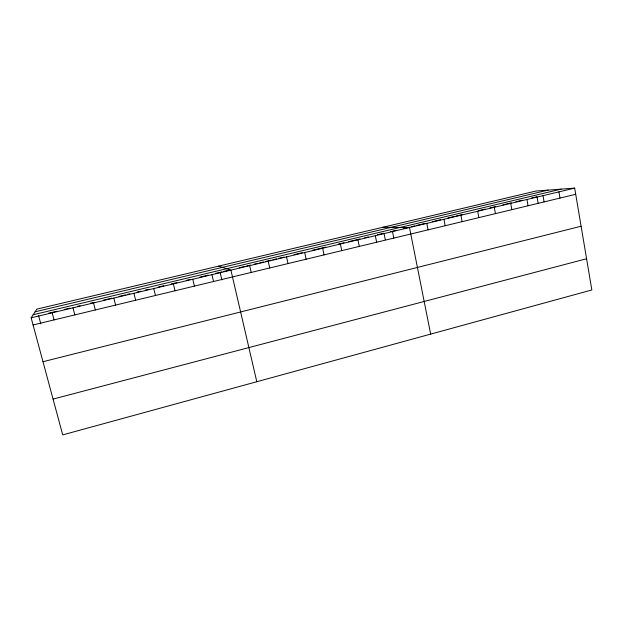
<?xml version="1.0" encoding="UTF-8"?>
<svg xmlns="http://www.w3.org/2000/svg" width="623" height="623" viewBox="0 0 623 623"><rect width="100%" height="100%" fill="white"/><g stroke="black" fill="none" stroke-linecap="round" stroke-linejoin="round"><path stroke-width="0.93" d="M31.15 317.816L36.858 309.125L536.006 191.027L574.671 188.107L591.85 289.96L62.721 434.893L31.15 317.816L574.671 188.107M53.064 399.094L586.586 258.747M42.987 361.722L581.103 226.227M33.074 324.957L575.714 194.298M35.098 311.804L548.061 190.116M33.159 314.755L561.191 189.127M48.563 313.229L56.716 311.282M64.208 309.499L69.854 308.151M77.369 306.36L80.165 305.691M90.405 303.245L94.135 302.357M103.356 300.161L111.649 298.183M118.962 296.439L125.34 294.913M127.162 294.477L129.903 293.83M137.138 292.101L140.743 291.237M145.26 290.162L148.866 289.306M158.226 287.071L163.865 285.723M171.348 283.94L176.924 282.608M186.215 280.397L189.898 279.517M200.03 277.103L208.253 275.14M215.542 273.396L219.187 272.531M221.905 271.885L220.098 272.313L221.858 279.836M223.712 271.449L229.124 270.164M239.123 267.773L244.777 266.426M246.661 265.974L250.43 265.079M254.207 264.175L257.938 263.288M259.799 262.844L263.537 261.956M265.398 261.504L270.997 260.173M272.843 259.729L276.542 258.849M278.388 258.413L283.932 257.089M294.025 254.682L302.256 252.72M312.232 250.337L325.759 247.113M338.398 244.091L344.036 242.752M348.74 241.631L352.501 240.735M353.428 240.509L359.946 238.959M364.595 237.846L368.325 236.958M377.538 234.762L383.994 233.22L385.318 239.715M390.574 231.647L396.22 230.308M403.704 228.516L409.288 227.185M411.149 226.741L414.871 225.853M416.725 225.409L425.026 223.431M432.393 221.679L440.609 219.717M447.898 217.98L454.229 216.469M456.036 216.033L462.367 214.53M478.526 210.675L485.115 209.102M489.826 207.973L495.449 206.634M502.917 204.858L506.647 203.962M507.581 203.744L511.273 202.857M515.891 201.759L522.362 200.217M531.512 198.036L537.003 196.72L538.163 203.355M382.779 227.278L409.482 227.527L430.672 334.107M218.65 266.114L230.915 270.148L256.801 381.735M38.595 315.604L40.838 323.96M52.184 312.801L54.076 319.903M72.977 307.832L74.83 314.903M93.528 302.934L95.335 309.966M113.838 298.082L115.613 305.083M133.906 293.293L135.65 300.255M153.756 288.558L155.462 295.489M173.373 283.878L175.047 290.77M192.772 279.244L194.415 286.113M211.952 274.673L213.557 281.503M249.667 265.671L251.209 272.438M268.209 261.247L269.72 267.976M286.549 256.871L288.036 263.568M304.686 252.541L306.142 259.207M322.628 248.258L324.053 254.893M340.376 244.021L341.778 250.625M357.929 239.832L359.3 246.404M375.295 235.689L376.642 242.23M392.482 231.585L393.798 238.103M426.81 223.392L428.071 229.848M443.95 219.304L445.188 225.728M460.903 215.254L462.118 221.656M477.677 211.252L478.861 217.622M494.273 207.295L495.433 213.627M510.696 203.378L511.833 209.678M526.941 199.5L528.055 205.777M543.022 195.661L544.105 201.907M558.932 191.861L559.999 198.083"/></g></svg>
